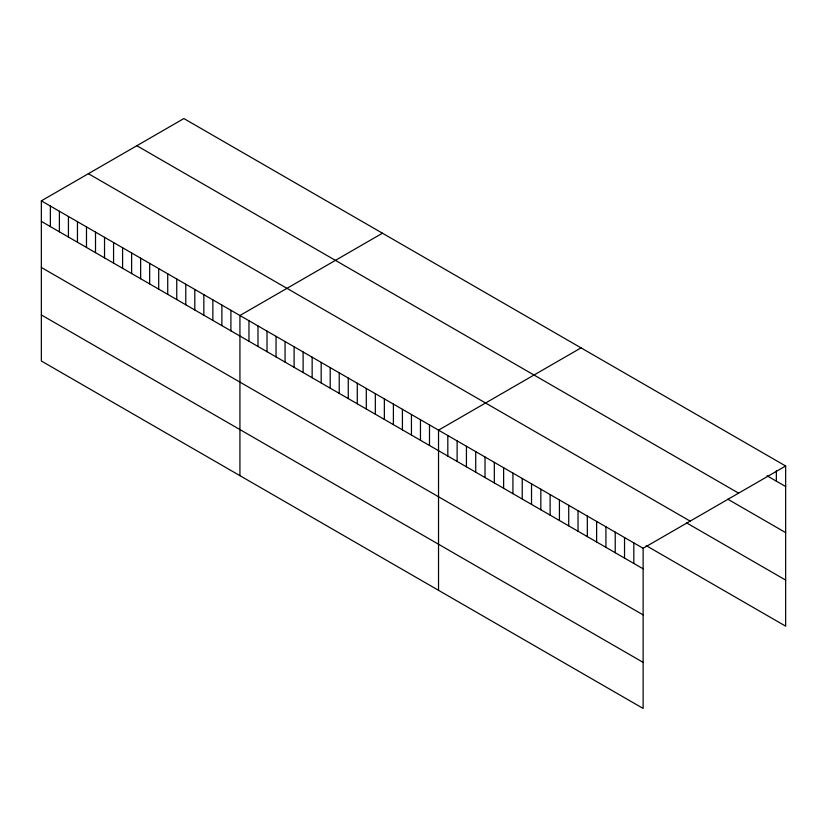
<?xml version="1.0" encoding="UTF-8"?>
<svg xmlns="http://www.w3.org/2000/svg" width="827" height="827" viewBox="0 0 827 827"><rect width="100%" height="100%" fill="white"/><g stroke="black" fill="none" stroke-linecap="round" stroke-linejoin="round"><path stroke-width="1.24" d="M41.35 200.847L643.127 548.28L643.127 708.439L41.35 361.006L41.35 200.847L183.873 118.561L785.65 465.994L785.65 626.153L646.145 545.613M382.456 233.214L239.933 315.5L239.933 475.659M581.05 347.867L438.527 430.154L438.527 590.313M643.127 548.28L785.65 465.994M767.053 475.804L785.65 486.534M136.837 145.717L738.614 493.15M727.781 499.198L785.65 532.609M88.386 173.691L690.163 521.124M686.451 522.809L785.65 580.078M41.35 221.388L643.127 568.821M41.35 267.462L643.127 614.895M41.35 314.932L643.127 662.365M776.346 470.894L776.346 481.169M633.823 542.905L633.823 563.456M624.53 537.54L624.53 558.08M615.226 532.174L615.226 552.715M605.922 526.799L605.922 547.35M596.629 521.434L596.629 541.974M587.325 516.058L587.325 536.609M578.032 510.693L578.032 531.234M568.728 505.328L568.728 525.869M559.424 499.953L559.424 520.493M550.131 494.587L550.131 515.128M540.827 489.212L540.827 509.763M531.523 483.847L531.523 504.387M522.23 478.471L522.23 499.022M512.926 473.106L512.926 493.647M503.622 467.741L503.622 488.281M494.329 462.365L494.329 482.916M485.025 457L485.025 477.541M475.721 451.625L475.721 472.176M466.428 446.26L466.428 466.8M457.124 440.894L457.124 461.435M447.82 435.519L447.82 456.059M429.492 424.944L429.492 445.484M420.467 419.734L420.467 440.274M411.443 414.513L411.443 435.064M402.418 409.303L402.418 429.854M393.394 404.093L393.394 424.633M384.359 398.883L384.359 419.423M375.334 393.673L375.334 414.213M366.309 388.463L366.309 409.003M357.285 383.252L357.285 403.793M348.26 378.032L348.26 398.583M339.225 372.822L339.225 393.373M330.2 367.612L330.2 388.152M321.176 362.402L321.176 382.942M312.151 357.192L312.151 377.732M303.127 351.982L303.127 372.522M294.102 346.771L294.102 367.312M285.067 341.551L285.067 362.102M276.042 336.341L276.042 356.892M267.018 331.131L267.018 351.682M257.993 325.921L257.993 346.461M248.968 320.711L248.968 341.251M230.909 310.29L230.909 330.831M221.884 305.08L221.884 325.621M212.859 299.86L212.859 320.411M203.835 294.65L203.835 315.201M194.8 289.44L194.8 309.98M185.775 284.23L185.775 304.77M176.751 279.019L176.751 299.56M167.726 273.809L167.726 294.35M158.701 268.599L158.701 289.14M149.666 263.379L149.666 283.93M140.642 258.169L140.642 278.72M131.617 252.959L131.617 273.499M122.592 247.749L122.592 268.289M113.568 242.538L113.568 263.079M104.533 237.328L104.533 257.869M95.508 232.118L95.508 252.659M86.484 226.898L86.484 247.449M77.459 221.688L77.459 242.239M68.434 216.478L68.434 237.029M59.399 211.267L59.399 231.808M50.375 206.057L50.375 226.598"/></g></svg>
